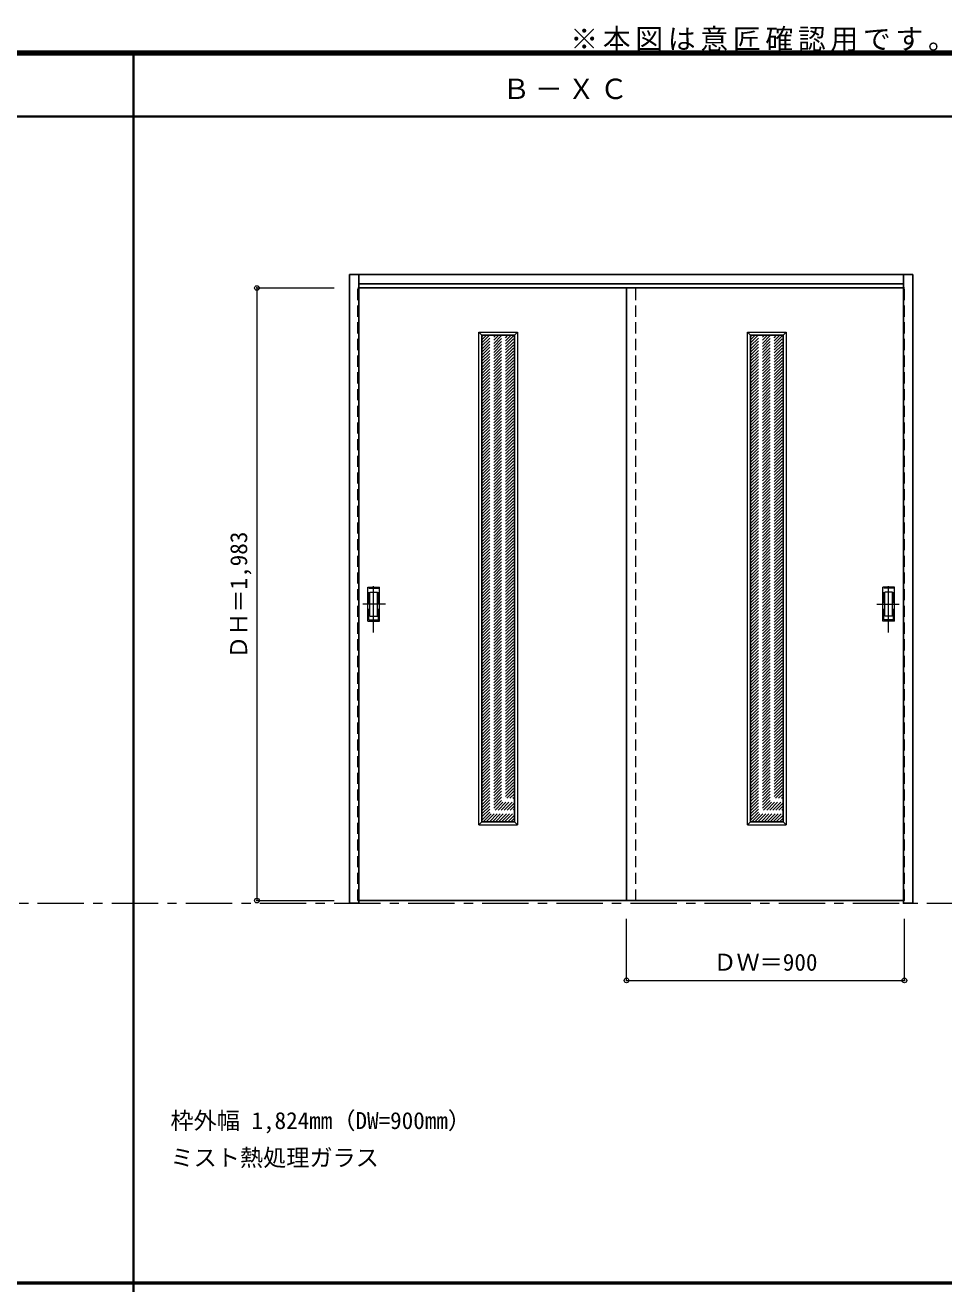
# Model space of a CAD drawing. Units: millimetres, scale not verified. Extents: x -59130 to 5700, y -4307 to 5591.
# Drawn here: x -250 to 2725, y 186 to 4260 of the extents above; entities that cross this region are included whole.
import ezdxf
from ezdxf.enums import TextEntityAlignment as Align

# ---------------------------------------------------------------- set-up
doc = ezdxf.new("R2010")
doc.units = ezdxf.units.MM
doc.header["$LTSCALE"] = 30
doc.header["$PDMODE"] = 32
doc.header["$PDSIZE"] = 15
doc.linetypes.add('CHAIN1', pattern=[8, 5, -1, 1, -1])
doc.linetypes.add('DASHED1', pattern=[1.8, 1.2, -0.6])
for name, color, linetype, lineweight in [('0-2_扉', 7, 'Continuous', 18), ('0-3_仕上げ', 4, 'DASHED1', 9), ('0-6_引手', 7, 'Continuous', 18), ('0-B_寸法', 7, 'Continuous', 9), ('F-1_枠', 6, 'Continuous', 40), ('F-A_文字', 7, 'Continuous', 18)]:
    doc.layers.add(name, color=color, linetype=linetype, lineweight=lineweight)
doc.layers.add('0-A_文字', color=7, linetype='Continuous')
doc.styles.add('ＭＳ ゴシック', font='')
doc.styles.get('ＭＳ ゴシック').set_extended_font_data('MS Gothic')

msp = doc.modelspace()

# ---------------------------------------------------------------- linework, layer by layer
at = {"layer": '0-2_扉', "color": 4, "linetype": 'DASHED1', "lineweight": 9}
for p, q in [((827, 1426.5), (827, 3409.5)), ((827, 3409.5), (830, 3409.5)), ((2597, 3409.5), (2594, 3409.5)), ((2597, 1426.5), (2597, 3409.5)), ((827, 1426.5), (830, 1426.5)), ((2597, 1426.5), (2594, 1426.5))]:
    msp.add_line(p, q, dxfattribs=at)
at = {"layer": '0-2_扉', "color": 3, "lineweight": 25}
for p, q in [((1727, 3409.5), (830, 3409.5)), ((1727, 1426.5), (830, 1426.5))]:
    msp.add_line(p, q, dxfattribs=at)
msp.add_lwpolyline([(1697, 3409.5), (1697, 1426.5), (2594, 1426.5)], dxfattribs=at)
at = {"layer": '0-3_仕上げ', "color": 3, "linetype": 'Continuous', "lineweight": 25}
for p, q in [((800, 1418), (800, 3453)), ((800, 3453), (2624, 3453)), ((830, 1418), (830, 3453)), ((830, 3423), (2594, 3423)), ((2594, 1426.7), (2594, 3453)), ((2624, 1418), (2624, 3453)), ((1697, 3409.5), (2594, 3409.5)), ((1229, 3256.5), (1334, 3256.5)), ((1334, 3256.5), (1334, 1681.5)), ((2099, 3256.5), (2204, 3256.5)), ((2204, 3256.5), (2204, 1681.5)), ((830, 1418), (800, 1418))]:
    msp.add_line(p, q, dxfattribs=at)
at = {"layer": '0-3_仕上げ'}
for p, q in [((1727, 1426.5), (1727, 3409.5)), ((1229, 3152.5), (1333, 3256.5)), ((1229, 3162.4), (1323.1, 3256.5)), ((1229, 3172.3), (1313.2, 3256.5)), ((1229, 3182.2), (1303.3, 3256.5)), ((1229, 3192.1), (1293.4, 3256.5)), ((1229, 3202), (1283.5, 3256.5)), ((1229, 3211.9), (1273.6, 3256.5)), ((1229, 3221.8), (1263.7, 3256.5)), ((1229, 3231.7), (1253.8, 3256.5)), ((1229, 3241.6), (1243.9, 3256.5)), ((1229, 3251.5), (1234.01, 3256.5)), ((1229, 3142.6), (1334, 3247.6)), ((1229, 3132.7), (1334, 3237.7)), ((1229, 3122.8), (1334, 3227.8)), ((2099, 3152.5), (2203, 3256.5)), ((2099, 3162.4), (2193.1, 3256.5)), ((2099, 3172.3), (2183.2, 3256.5)), ((2099, 3182.2), (2173.3, 3256.5)), ((2099, 3192.1), (2163.4, 3256.5)), ((2099, 3202), (2153.5, 3256.5)), ((2099, 3211.9), (2143.6, 3256.5)), ((2099, 3221.8), (2133.7, 3256.5)), ((2099, 3231.7), (2123.8, 3256.5)), ((2099, 3241.6), (2113.9, 3256.5)), ((2099, 3251.5), (2104.01, 3256.5)), ((2099, 3142.6), (2204, 3247.6)), ((2099, 3132.7), (2204, 3237.7)), ((2099, 3122.8), (2204, 3227.8)), ((1229, 3112.9), (1334, 3217.9)), ((1229, 3103), (1334, 3208)), ((1229, 3093.1), (1334, 3198.1)), ((1229, 3083.2), (1334, 3188.2)), ((1229, 3073.3), (1334, 3178.3)), ((2099, 3112.9), (2204, 3217.9)), ((2099, 3103), (2204, 3208)), ((2099, 3093.1), (2204, 3198.1)), ((2099, 3083.2), (2204, 3188.2)), ((2099, 3073.3), (2204, 3178.3)), ((1229, 3063.4), (1334, 3168.4)), ((1229, 3053.51), (1334, 3158.5)), ((1229, 3043.61), (1334, 3148.61)), ((1229, 3033.71), (1334, 3138.71)), ((2099, 3063.4), (2204, 3168.4)), ((2099, 3053.51), (2204, 3158.5)), ((2099, 3043.61), (2204, 3148.61)), ((2099, 3033.71), (2204, 3138.71)), ((1229, 3023.81), (1334, 3128.81)), ((1229, 3013.91), (1334, 3118.91)), ((1229, 3004.01), (1334, 3109.01)), ((1229, 2994.11), (1334, 3099.11)), ((2099, 3023.81), (2204, 3128.81)), ((2099, 3013.91), (2204, 3118.91)), ((2099, 3004.01), (2204, 3109.01)), ((2099, 2994.11), (2204, 3099.11)), ((1229, 2984.21), (1334, 3089.21)), ((1229, 2974.31), (1334, 3079.31)), ((1229, 2964.41), (1334, 3069.41)), ((1229, 2954.51), (1334, 3059.51)), ((2099, 2984.21), (2204, 3089.21)), ((2099, 2974.31), (2204, 3079.31)), ((2099, 2964.41), (2204, 3069.41)), ((2099, 2954.51), (2204, 3059.51)), ((1229, 2944.61), (1334, 3049.61)), ((1229, 2934.71), (1334, 3039.71)), ((1229, 2924.81), (1334, 3029.81)), ((1229, 2914.91), (1334, 3019.91)), ((2099, 2944.61), (2204, 3049.61)), ((2099, 2934.71), (2204, 3039.71)), ((2099, 2924.81), (2204, 3029.81)), ((2099, 2914.91), (2204, 3019.91)), ((1229, 2905.01), (1334, 3010.01)), ((1229, 2895.11), (1334, 3000.11)), ((1229, 2885.21), (1334, 2990.21)), ((1229, 2875.31), (1334, 2980.31)), ((2099, 2905.01), (2204, 3010.01)), ((2099, 2895.11), (2204, 3000.11)), ((2099, 2885.21), (2204, 2990.21)), ((2099, 2875.31), (2204, 2980.31)), ((1229, 2865.41), (1334, 2970.41)), ((1229, 2855.52), (1334, 2960.52)), ((1229, 2845.62), (1334, 2950.62)), ((1229, 2835.72), (1334, 2940.72)), ((2099, 2865.41), (2204, 2970.41)), ((2099, 2855.52), (2204, 2960.52)), ((2099, 2845.62), (2204, 2950.62)), ((2099, 2835.72), (2204, 2940.72)), ((1229, 2825.82), (1334, 2930.82)), ((1229, 2815.92), (1334, 2920.92)), ((1229, 2806.02), (1334, 2911.02)), ((1229, 2796.12), (1334, 2901.12)), ((2099, 2825.82), (2204, 2930.82)), ((2099, 2815.92), (2204, 2920.92)), ((2099, 2806.02), (2204, 2911.02)), ((2099, 2796.12), (2204, 2901.12)), ((1229, 2786.22), (1334, 2891.22)), ((1229, 2776.32), (1334, 2881.32)), ((1229, 2766.42), (1334, 2871.42)), ((1229, 2756.52), (1334, 2861.52)), ((2099, 2786.22), (2204, 2891.22)), ((2099, 2776.32), (2204, 2881.32)), ((2099, 2766.42), (2204, 2871.42)), ((2099, 2756.52), (2204, 2861.52)), ((1229, 2746.62), (1334, 2851.62)), ((1229, 2736.72), (1334, 2841.72)), ((1229, 2726.82), (1334, 2831.82)), ((1229, 2716.92), (1334, 2821.92)), ((1229, 2707.02), (1334, 2812.02)), ((2099, 2746.62), (2204, 2851.62)), ((2099, 2736.72), (2204, 2841.72)), ((2099, 2726.82), (2204, 2831.82)), ((2099, 2716.92), (2204, 2821.92)), ((2099, 2707.02), (2204, 2812.02)), ((1229, 2697.12), (1334, 2802.12)), ((1229, 2687.22), (1334, 2792.22)), ((1229, 2677.32), (1334, 2782.32)), ((1229, 2667.42), (1334, 2772.42)), ((2099, 2697.12), (2204, 2802.12)), ((2099, 2687.22), (2204, 2792.22)), ((2099, 2677.32), (2204, 2782.32)), ((2099, 2667.42), (2204, 2772.42)), ((1229, 2657.53), (1334, 2762.53)), ((1229, 2647.63), (1334, 2752.63)), ((1229, 2637.73), (1334, 2742.73)), ((1229, 2627.83), (1334, 2732.83)), ((2099, 2657.53), (2204, 2762.53)), ((2099, 2647.63), (2204, 2752.63)), ((2099, 2637.73), (2204, 2742.73)), ((2099, 2627.83), (2204, 2732.83)), ((1229, 2617.93), (1334, 2722.93)), ((1229, 2608.03), (1334, 2713.03)), ((1229, 2598.13), (1334, 2703.13)), ((1229, 2588.23), (1334, 2693.23)), ((2099, 2617.93), (2204, 2722.93)), ((2099, 2608.03), (2204, 2713.03)), ((2099, 2598.13), (2204, 2703.13)), ((2099, 2588.23), (2204, 2693.23)), ((1229, 2578.33), (1334, 2683.33)), ((1229, 2568.43), (1334, 2673.43)), ((1229, 2558.53), (1334, 2663.53)), ((1229, 2548.63), (1334, 2653.63)), ((2099, 2578.33), (2204, 2683.33)), ((2099, 2568.43), (2204, 2673.43)), ((2099, 2558.53), (2204, 2663.53)), ((2099, 2548.63), (2204, 2653.63)), ((1229, 2538.73), (1334, 2643.73)), ((1229, 2528.83), (1334, 2633.83)), ((1229, 2518.93), (1334, 2623.93)), ((1229, 2509.03), (1334, 2614.03)), ((2099, 2538.73), (2204, 2643.73)), ((2099, 2528.83), (2204, 2633.83)), ((2099, 2518.93), (2204, 2623.93)), ((2099, 2509.03), (2204, 2614.03)), ((1229, 2499.13), (1334, 2604.13)), ((1229, 2489.23), (1334, 2594.23)), ((1229, 2479.33), (1334, 2584.33)), ((1229, 2469.44), (1334, 2574.43)), ((2099, 2499.13), (2204, 2604.13)), ((2099, 2489.23), (2204, 2594.23)), ((2099, 2479.33), (2204, 2584.33)), ((2099, 2469.44), (2204, 2574.43)), ((1229, 2459.54), (1334, 2564.54)), ((1229, 2449.64), (1334, 2554.64)), ((1229, 2439.74), (1334, 2544.74)), ((1229, 2429.84), (1334, 2534.84)), ((2099, 2459.54), (2204, 2564.54)), ((2099, 2449.64), (2204, 2554.64)), ((2099, 2439.74), (2204, 2544.74)), ((2099, 2429.84), (2204, 2534.84)), ((1229, 2419.94), (1334, 2524.94)), ((1229, 2410.04), (1334, 2515.04)), ((1229, 2400.14), (1334, 2505.14)), ((1229, 2390.24), (1334, 2495.24)), ((1229, 2380.34), (1334, 2485.34)), ((2099, 2419.94), (2204, 2524.94)), ((2099, 2410.04), (2204, 2515.04)), ((2099, 2400.14), (2204, 2505.14)), ((2099, 2390.24), (2204, 2495.24)), ((2099, 2380.34), (2204, 2485.34)), ((1229, 2370.44), (1334, 2475.44)), ((1229, 2360.54), (1334, 2465.54)), ((1229, 2350.64), (1334, 2455.64)), ((1229, 2340.74), (1334, 2445.74)), ((2099, 2370.44), (2204, 2475.44)), ((2099, 2360.54), (2204, 2465.54)), ((2099, 2350.64), (2204, 2455.64)), ((2099, 2340.74), (2204, 2445.74)), ((1229, 2330.84), (1334, 2435.84)), ((1229, 2320.94), (1334, 2425.94)), ((1229, 2311.04), (1334, 2416.04)), ((1229, 2301.14), (1334, 2406.14)), ((2099, 2330.84), (2204, 2435.84)), ((2099, 2320.94), (2204, 2425.94)), ((2099, 2311.04), (2204, 2416.04)), ((2099, 2301.14), (2204, 2406.14)), ((1229, 2291.24), (1334, 2396.24)), ((1229, 2281.34), (1334, 2386.34)), ((1229, 2271.45), (1334, 2376.44)), ((1229, 2261.55), (1334, 2366.55)), ((2099, 2291.24), (2204, 2396.24)), ((2099, 2281.34), (2204, 2386.34)), ((2099, 2271.45), (2204, 2376.44)), ((2099, 2261.55), (2204, 2366.55)), ((1229, 2251.65), (1334, 2356.65)), ((1229, 2241.75), (1334, 2346.75)), ((1229, 2231.85), (1334, 2336.85)), ((1229, 2221.95), (1334, 2326.95)), ((2099, 2251.65), (2204, 2356.65)), ((2099, 2241.75), (2204, 2346.75)), ((2099, 2231.85), (2204, 2336.85)), ((2099, 2221.95), (2204, 2326.95)), ((1229, 2212.05), (1334, 2317.05)), ((1229, 2202.15), (1334, 2307.15)), ((1229, 2192.25), (1334, 2297.25)), ((1229, 2182.35), (1334, 2287.35)), ((2099, 2212.05), (2204, 2317.05)), ((2099, 2202.15), (2204, 2307.15)), ((2099, 2192.25), (2204, 2297.25)), ((2099, 2182.35), (2204, 2287.35)), ((1229, 2172.45), (1334, 2277.45)), ((1229, 2162.55), (1334, 2267.55)), ((1229, 2152.65), (1334, 2257.65)), ((1229, 2142.75), (1334, 2247.75)), ((2099, 2172.45), (2204, 2277.45)), ((2099, 2162.55), (2204, 2267.55)), ((2099, 2152.65), (2204, 2257.65)), ((2099, 2142.75), (2204, 2247.75)), ((1229, 2132.85), (1334, 2237.85)), ((1229, 2122.95), (1334, 2227.95)), ((1229, 2113.05), (1334, 2218.05)), ((1229, 2103.15), (1334, 2208.15)), ((2099, 2132.85), (2204, 2237.85)), ((2099, 2122.95), (2204, 2227.95)), ((2099, 2113.05), (2204, 2218.05)), ((2099, 2103.15), (2204, 2208.15)), ((1229, 2093.25), (1334, 2198.25)), ((1229, 2083.35), (1334, 2188.35)), ((1229, 2073.46), (1334, 2178.45)), ((1229, 2063.56), (1334, 2168.56)), ((2099, 2093.25), (2204, 2198.25)), ((2099, 2083.35), (2204, 2188.35)), ((2099, 2073.46), (2204, 2178.45)), ((2099, 2063.56), (2204, 2168.56)), ((1229, 2053.66), (1334, 2158.66)), ((1229, 2043.76), (1334, 2148.76)), ((1229, 2033.86), (1334, 2138.86)), ((1229, 2023.96), (1334, 2128.96)), ((1229, 2014.06), (1334, 2119.06)), ((2099, 2053.66), (2204, 2158.66)), ((2099, 2043.76), (2204, 2148.76)), ((2099, 2033.86), (2204, 2138.86)), ((2099, 2023.96), (2204, 2128.96)), ((2099, 2014.06), (2204, 2119.06)), ((1229, 2004.16), (1334, 2109.16)), ((1229, 1994.26), (1334, 2099.26)), ((1229, 1984.36), (1334, 2089.36)), ((1229, 1974.46), (1334, 2079.46)), ((2099, 2004.16), (2204, 2109.16)), ((2099, 1994.26), (2204, 2099.26)), ((2099, 1984.36), (2204, 2089.36)), ((2099, 1974.46), (2204, 2079.46)), ((1229, 1964.56), (1334, 2069.56)), ((1229, 1954.66), (1334, 2059.66)), ((1229, 1944.76), (1334, 2049.76)), ((1229, 1934.86), (1334, 2039.86)), ((2099, 1964.56), (2204, 2069.56)), ((2099, 1954.66), (2204, 2059.66)), ((2099, 1944.76), (2204, 2049.76)), ((2099, 1934.86), (2204, 2039.86)), ((1229, 1924.96), (1334, 2029.96)), ((1229, 1915.06), (1334, 2020.06)), ((1229, 1905.16), (1334, 2010.16)), ((1229, 1895.26), (1334, 2000.26)), ((2099, 1924.96), (2204, 2029.96)), ((2099, 1915.06), (2204, 2020.06)), ((2099, 1905.16), (2204, 2010.16)), ((2099, 1895.26), (2204, 2000.26)), ((1229, 1885.36), (1334, 1990.36)), ((1229, 1875.47), (1334, 1980.47)), ((1229, 1865.57), (1334, 1970.57)), ((1229, 1855.67), (1334, 1960.67)), ((2099, 1885.36), (2204, 1990.36)), ((2099, 1875.47), (2204, 1980.47)), ((2099, 1865.57), (2204, 1970.57)), ((2099, 1855.67), (2204, 1960.67)), ((1229, 1845.77), (1334, 1950.77)), ((1229, 1835.87), (1334, 1940.87)), ((1229, 1825.97), (1334, 1930.97)), ((1229, 1816.07), (1334, 1921.07)), ((2099, 1845.77), (2204, 1950.77)), ((2099, 1835.87), (2204, 1940.87)), ((2099, 1825.97), (2204, 1930.97)), ((2099, 1816.07), (2204, 1921.07)), ((1229, 1806.17), (1334, 1911.17)), ((1229, 1796.27), (1334, 1901.27)), ((1229, 1786.37), (1334, 1891.37)), ((1229, 1776.47), (1334, 1881.47)), ((2099, 1806.17), (2204, 1911.17)), ((2099, 1796.27), (2204, 1901.27)), ((2099, 1786.37), (2204, 1891.37)), ((2099, 1776.47), (2204, 1881.47)), ((1229, 1766.57), (1334, 1871.57)), ((1229, 1756.67), (1334, 1861.67)), ((1229, 1746.77), (1334, 1851.77)), ((1229, 1736.87), (1334, 1841.87)), ((2099, 1766.57), (2204, 1871.57)), ((2099, 1756.67), (2204, 1861.67)), ((2099, 1746.77), (2204, 1851.77)), ((2099, 1736.87), (2204, 1841.87)), ((1229, 1726.97), (1334, 1831.97)), ((1229, 1717.07), (1334, 1822.07)), ((1229, 1707.17), (1334, 1812.17)), ((1229, 1697.27), (1334, 1802.27)), ((2099, 1726.97), (2204, 1831.97)), ((2099, 1717.07), (2204, 1822.07)), ((2099, 1707.17), (2204, 1812.17)), ((2099, 1697.27), (2204, 1802.27)), ((1229, 1687.37), (1334, 1792.37)), ((1233.02, 1681.5), (1334, 1782.48)), ((1242.92, 1681.5), (1334, 1772.58)), ((1252.82, 1681.5), (1334, 1762.68)), ((1262.72, 1681.5), (1334, 1752.78)), ((2099, 1687.37), (2204, 1792.37)), ((2103.02, 1681.5), (2204, 1782.48)), ((2112.92, 1681.5), (2204, 1772.58)), ((2122.82, 1681.5), (2204, 1762.68)), ((2132.72, 1681.5), (2204, 1752.78)), ((1272.62, 1681.5), (1334, 1742.88)), ((1282.52, 1681.5), (1334, 1732.98)), ((1292.42, 1681.5), (1334, 1723.08)), ((1302.32, 1681.5), (1334, 1713.18)), ((2142.62, 1681.5), (2204, 1742.88)), ((2152.52, 1681.5), (2204, 1732.98)), ((2162.42, 1681.5), (2204, 1723.08)), ((2172.32, 1681.5), (2204, 1713.18)), ((1312.22, 1681.5), (1334, 1703.28)), ((1322.12, 1681.5), (1334, 1693.38)), ((2182.22, 1681.5), (2204, 1703.28)), ((2192.12, 1681.5), (2204, 1693.38))]:
    msp.add_line(p, q, dxfattribs=at)
at = {"layer": '0-3_仕上げ', "color": 7, "linetype": 'Continuous', "lineweight": 18}
for p, q in [((1219, 3266.5), (1229, 3256.5)), ((1219, 3266.5), (1344, 3266.5)), ((1219, 1671.5), (1219, 3266.5)), ((1344, 3266.5), (1334, 3256.5)), ((1344, 3266.5), (1344, 1671.5)), ((2089, 3266.5), (2099, 3256.5)), ((2089, 3266.5), (2214, 3266.5)), ((2089, 1671.5), (2089, 3266.5)), ((2214, 3266.5), (2204, 3256.5)), ((2214, 3266.5), (2214, 1671.5)), ((1229, 1681.5), (1219, 1671.5)), ((1219, 1671.5), (1344, 1671.5)), ((1334, 1681.5), (1344, 1671.5)), ((2099, 1681.5), (2089, 1671.5)), ((2089, 1671.5), (2214, 1671.5)), ((2204, 1681.5), (2214, 1671.5))]:
    msp.add_line(p, q, dxfattribs=at)
at = {"layer": '0-3_仕上げ', "color": 3, "linetype": 'Continuous', "lineweight": 25}
for points in [[(1229, 3256.5), (1229, 1681.5), (1334, 1681.5)], [(2099, 3256.5), (2099, 1681.5), (2204, 1681.5)], [(2624, 1418), (2594, 1418), (2594, 1426.7)]]:
    msp.add_lwpolyline(points, dxfattribs=at)
at = {"layer": '0-6_引手', "linetype": 'CHAIN1'}
for p, q in [((878, 2294.79), (878, 2465.64)), ((2546, 2294.79), (2546, 2465.64)), ((916.07, 2386.4), (843.56, 2386.4)), ((2507.93, 2386.4), (2580.44, 2386.4))]:
    msp.add_line(p, q, dxfattribs=at)
at = {"layer": '0-6_引手'}
for p, q in [((859, 2441.4), (897, 2441.4)), ((859, 2331.4), (859, 2441.4)), ((865.5, 2425.4), (890.5, 2425.4)), ((865.5, 2347.4), (865.5, 2425.4)), ((890.5, 2347.4), (890.5, 2425.4)), ((897, 2331.4), (897, 2441.4)), ((2565, 2441.4), (2527, 2441.4)), ((2527, 2331.4), (2527, 2441.4)), ((2558.5, 2425.4), (2533.5, 2425.4)), ((2533.5, 2347.4), (2533.5, 2425.4)), ((2558.5, 2347.4), (2558.5, 2425.4)), ((2565, 2331.4), (2565, 2441.4)), ((859, 2331.4), (897, 2331.4)), ((865.5, 2347.4), (890.5, 2347.4)), ((2565, 2331.4), (2527, 2331.4)), ((2558.5, 2347.4), (2533.5, 2347.4))]:
    msp.add_line(p, q, dxfattribs=at)
at = {"layer": '0-6_引手', "linetype": 'DASHED1'}
for p, q in [((894, 2335.4), (894, 2437.4)), ((2530, 2335.4), (2530, 2437.4)), ((862, 2335.4), (894, 2335.4)), ((2562, 2335.4), (2530, 2335.4))]:
    msp.add_line(p, q, dxfattribs=at)
for points in [[(862, 2335.4), (862, 2437.4), (894, 2437.4)], [(2562, 2335.4), (2562, 2437.4), (2530, 2437.4)]]:
    msp.add_lwpolyline(points, dxfattribs=at)
at = {"layer": '0-B_寸法', "color": 4}
for p, q in [((500, 3409.5), (750, 3409.5)), ((500, 3409.5), (500, 1426.5)), ((500, 1426.5), (750, 1426.5)), ((1697, 1168), (1697, 1368)), ((2597, 1168), (2597, 1368)), ((1697, 1168), (2597, 1168))]:
    msp.add_line(p, q, dxfattribs=at)
at = {"layer": '0-B_寸法'}
for p in [(500, 3409.5), (500, 1426.5), (1697, 1168), (2597, 1168)]:
    msp.add_point(p, dxfattribs=at)
at = {"layer": 'F-1_枠'}
for p, q in [((-6000, 4175), (5700, 4175)), ((-6000, 4170), (5700, 4170)), ((-6000, 4165), (5700, 4165)), ((100, -3790), (100, 4175)), ((-6000, 3965), (5700, 3965)), ((-6000, 190.5), (5700, 190.5)), ((-6000, 187.5), (5700, 187.5))]:
    msp.add_line(p, q, dxfattribs=at)
at = {"layer": 'F-A_文字', "linetype": 'CHAIN1'}
msp.add_line((-5490, 1418), (5690, 1418), dxfattribs=at)

# ---------------------------------------------------------------- texts
at = {"layer": '0-2_扉', "insert": (1515, 4175), "char_height": 65.98, "attachment_point": 7, "style": 'ＭＳ ゴシック'}
msp.add_mtext('\\T1.17;※本図は意匠確認用です。\u3000表記の簡略化している部位がございますのでご注意下さい。', dxfattribs=at)
at = {"layer": '0-A_文字', "style": 'ＭＳ ゴシック'}
for s, p in [('枠外幅 1,824mm（DW=900mm）', (220, 670.5)), ('ミスト熱処理ガラス', (220, 550.5))]:
    msp.add_text(s, height=54.99, dxfattribs=at).set_placement(p, align=Align.BOTTOM_LEFT)
at = {"layer": '0-A_文字', "insert": (1295, 4020), "char_height": 65.98, "attachment_point": 7, "style": 'ＭＳ ゴシック'}
msp.add_mtext('\\T1.17;Ｂ－ＸＣ', dxfattribs=at)
at = {"layer": '0-B_寸法', "style": 'ＭＳ ゴシック'}
msp.add_text('ＤＨ＝1,983', height=54.99, rotation=90, dxfattribs=at).set_placement((485, 2208.75), align=Align.BOTTOM_LEFT)
msp.add_text('ＤＷ＝900', height=54.99, dxfattribs=at).set_placement((1978.25, 1183), align=Align.BOTTOM_LEFT)

doc.saveas('drawing.dxf')
